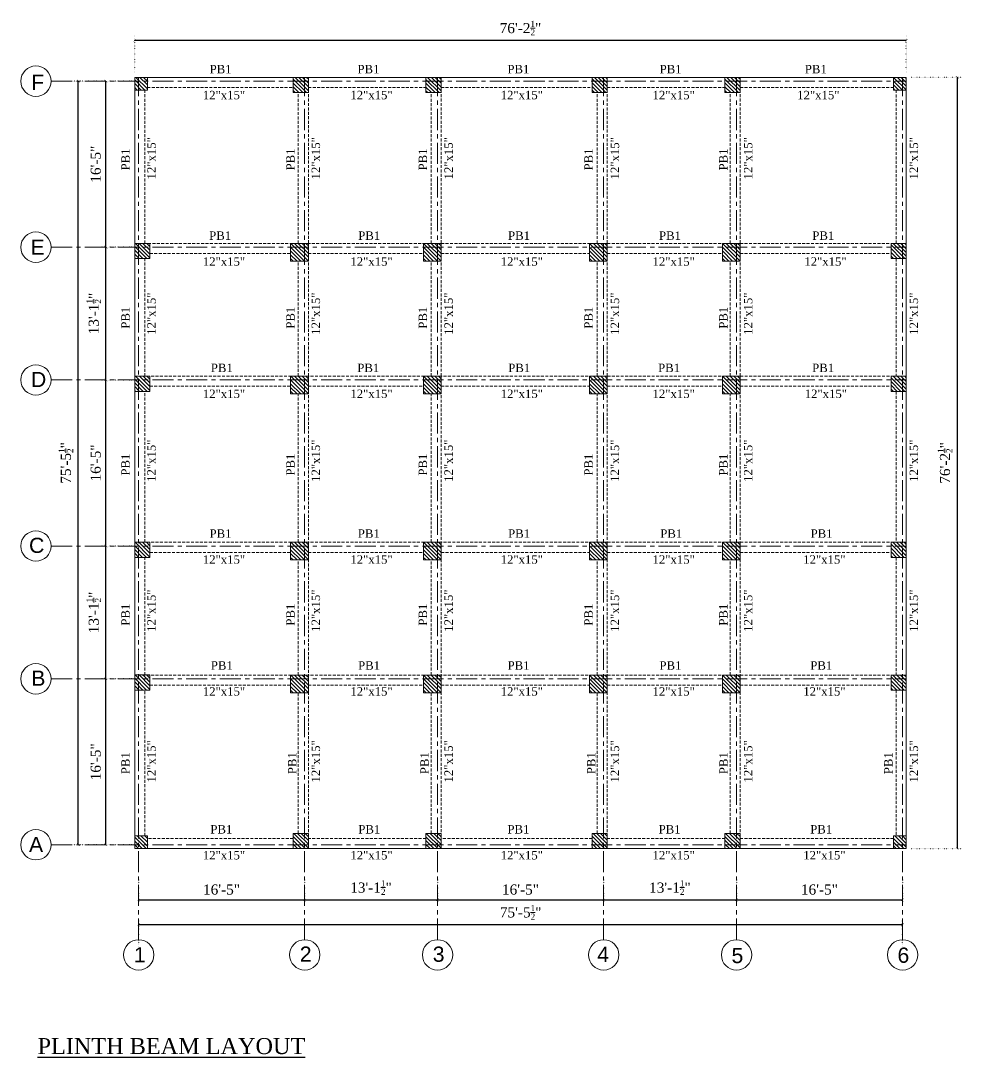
# Model space of a CAD drawing. Header units: feet. Extents: x 35006 to 48642, y 16494 to 18305.
# Drawn here: x 44229 to 45345, y 16733 to 17963 of the extents above; entities that cross this region are included whole.
import ezdxf

# ---------------------------------------------------------------- set-up
doc = ezdxf.new("R2010")
doc.units = ezdxf.units.FT
for name, pattern in [('CENTER', [2, 1.25, -0.25, 0.25, -0.25]), ('DOT2', [0.125, 0, -0.125]), ('HIDDEN', [0.375, 0.25, -0.125])]:
    doc.linetypes.add(name, pattern=pattern)
for name, color, linetype in [('0_TEXT', 1, 'Continuous'), ('DIM', 1, 'Continuous'), ('ST DIM', 11, 'Continuous'), ('ST TEX', 3, 'Continuous')]:
    doc.layers.add(name, color=color, linetype=linetype)
for name, color, linetype, lineweight in [('Column', 1, 'Continuous', 15), ('Hatch', 9, 'Continuous', 9), ('ST Beam', 7, 'Continuous', 20), ('ST GRIDS', 6, 'CENTER', 9)]:
    doc.layers.add(name, color=color, linetype=linetype, lineweight=lineweight)
doc.styles.add('RomanS', font='times.ttf')
doc.styles.get("Standard").update_dxf_attribs({"font": 'arial.ttf'})
doc.dimstyles.new('1-1', dxfattribs={"dimtxt": 9, "dimasz": 5, "dimexe": 6, "dimexo": 6, "dimgap": 3, "dimtad": 1, "dimdec": 1, "dimzin": 0, "dimdsep": 46, "dimlunit": 4, "dimtxsty": 'RomanS', "dimblk": 'ARCHTICK', "dimcen": 0.09, "dimclrd": 256, "dimclre": 256, "dimclrt": 3, "dimadec": 0, "dimazin": 0, "dimtfac": 0.6, "dimtdec": 1, "dimtix": 1, "dimtofl": 0, "dimtmove": 1, "dimatfit": 0, "dimfxl": 1, "dimtolj": 1, "dimtzin": 0, "dimarcsym": 0})
pattern_1 = [(315, (4547.7634, -47.3546), (2.24506403, 2.24506403), [])]
pattern_2 = [(315, (4538.7634, -38.3546), (2.24506403, 2.24506403), [])]
pattern_3 = [(315, (4538.7634, -47.3546), (2.24506403, 2.24506403), [])]

# ---------------------------------------------------------------- blocks, each defined once
blk = doc.blocks.new('_ArchTick')
at = {"color": 0, "const_width": 0.15}
blk.add_lwpolyline([(-0.5, -0.5), (0.5, 0.5)], dxfattribs=at)
blk = doc.blocks.new('*D123')
at = {"layer": 'Defpoints', "color": 0, "ltscale": 10, "transparency": 16777216}
for p in [(44330.5, 17890.9), (44369.7, 17890.9), (44369.7, 17694)]:
    blk.add_point(p, dxfattribs=at)
at = {"layer": 'ST DIM', "linetype": 'DOT2', "lineweight": -2, "ltscale": 10, "transparency": 16777216}
for p, q in [((44363.7, 17890.9), (44324.5, 17890.9)), ((44363.7, 17694), (44324.5, 17694))]:
    blk.add_line(p, q, dxfattribs=at)
at = {"layer": 'ST DIM', "lineweight": -2, "ltscale": 10, "transparency": 16777216}
blk.add_line((44330.5, 17694), (44330.5, 17890.9), dxfattribs=at)
at = {"layer": 'ST DIM', "lineweight": -2, "ltscale": 10, "transparency": 16777216, "xscale": 3, "yscale": 3, "zscale": 3}
for p, rotation in [((44330.5, 17890.9), 90), ((44330.5, 17694), 270)]:
    blk.add_blockref('_ArchTick', p, dxfattribs=dict(at, rotation=rotation))
at = {"layer": 'ST DIM', "color": 3, "lineweight": 13, "ltscale": 10, "transparency": 16777216, "insert": (44318.4, 17792.4), "char_height": 12, "attachment_point": 5, "rotation": 90, "style": 'RomanS'}
blk.add_mtext('\\A1;16\'-5"', dxfattribs=at)
blk = doc.blocks.new('*D124')
at = {"layer": 'Defpoints', "color": 0, "ltscale": 10, "transparency": 16777216}
for p in [(44330.5, 17694), (44369.7, 17694), (44369.7, 17536.5)]:
    blk.add_point(p, dxfattribs=at)
at = {"layer": 'ST DIM', "linetype": 'DOT2', "lineweight": -2, "ltscale": 10, "transparency": 16777216}
for p, q in [((44363.7, 17694), (44324.5, 17694)), ((44363.7, 17536.5), (44324.5, 17536.5))]:
    blk.add_line(p, q, dxfattribs=at)
at = {"layer": 'ST DIM', "lineweight": -2, "ltscale": 10, "transparency": 16777216}
blk.add_line((44330.5, 17536.5), (44330.5, 17694), dxfattribs=at)
at = {"layer": 'ST DIM', "lineweight": -2, "ltscale": 10, "transparency": 16777216, "xscale": 3, "yscale": 3, "zscale": 3}
for p, rotation in [((44330.5, 17694), 90), ((44330.5, 17536.5), 270)]:
    blk.add_blockref('_ArchTick', p, dxfattribs=dict(at, rotation=rotation))
at = {"layer": 'ST DIM', "color": 3, "lineweight": 13, "ltscale": 10, "transparency": 16777216, "insert": (44316, 17615.3), "char_height": 12, "attachment_point": 5, "rotation": 90, "style": 'RomanS'}
blk.add_mtext('\\A1;13\'-1{\\H0.6x;\\S1/2;}"', dxfattribs=at)
blk = doc.blocks.new('*D125')
at = {"layer": 'Defpoints', "color": 0, "ltscale": 10, "transparency": 16777216}
for p in [(44330.5, 17536.5), (44369.7, 17536.5), (44369.7, 17339.7)]:
    blk.add_point(p, dxfattribs=at)
at = {"layer": 'ST DIM', "linetype": 'DOT2', "lineweight": -2, "ltscale": 10, "transparency": 16777216}
for p, q in [((44363.7, 17536.5), (44324.5, 17536.5)), ((44363.7, 17339.7), (44324.5, 17339.7))]:
    blk.add_line(p, q, dxfattribs=at)
at = {"layer": 'ST DIM', "lineweight": -2, "ltscale": 10, "transparency": 16777216}
blk.add_line((44330.5, 17339.7), (44330.5, 17536.5), dxfattribs=at)
at = {"layer": 'ST DIM', "lineweight": -2, "ltscale": 10, "transparency": 16777216, "xscale": 3, "yscale": 3, "zscale": 3}
for p, rotation in [((44330.5, 17536.5), 90), ((44330.5, 17339.7), 270)]:
    blk.add_blockref('_ArchTick', p, dxfattribs=dict(at, rotation=rotation))
at = {"layer": 'ST DIM', "color": 3, "lineweight": 13, "ltscale": 10, "transparency": 16777216, "insert": (44318.4, 17438.1), "char_height": 12, "attachment_point": 5, "rotation": 90, "style": 'RomanS'}
blk.add_mtext('\\A1;16\'-5"', dxfattribs=at)
blk = doc.blocks.new('*D126')
at = {"layer": 'Defpoints', "color": 0, "ltscale": 10, "transparency": 16777216}
for p in [(44330.5, 17339.7), (44369.7, 17339.7), (44369.7, 17182.2)]:
    blk.add_point(p, dxfattribs=at)
at = {"layer": 'ST DIM', "linetype": 'DOT2', "lineweight": -2, "ltscale": 10, "transparency": 16777216}
for p, q in [((44363.7, 17339.7), (44324.5, 17339.7)), ((44363.7, 17182.2), (44324.5, 17182.2))]:
    blk.add_line(p, q, dxfattribs=at)
at = {"layer": 'ST DIM', "lineweight": -2, "ltscale": 10, "transparency": 16777216}
blk.add_line((44330.5, 17182.2), (44330.5, 17339.7), dxfattribs=at)
at = {"layer": 'ST DIM', "lineweight": -2, "ltscale": 10, "transparency": 16777216, "xscale": 3, "yscale": 3, "zscale": 3}
for p, rotation in [((44330.5, 17339.7), 90), ((44330.5, 17182.2), 270)]:
    blk.add_blockref('_ArchTick', p, dxfattribs=dict(at, rotation=rotation))
at = {"layer": 'ST DIM', "color": 3, "lineweight": 13, "ltscale": 10, "transparency": 16777216, "insert": (44316, 17260.9), "char_height": 12, "attachment_point": 5, "rotation": 90, "style": 'RomanS'}
blk.add_mtext('\\A1;13\'-1{\\H0.6x;\\S1/2;}"', dxfattribs=at)
blk = doc.blocks.new('*D127')
at = {"layer": 'Defpoints', "color": 0, "ltscale": 10, "transparency": 16777216}
for p in [(44330.5, 17182.2), (44369.7, 17182.2), (44369.7, 16985.5)]:
    blk.add_point(p, dxfattribs=at)
at = {"layer": 'ST DIM', "linetype": 'DOT2', "lineweight": -2, "ltscale": 10, "transparency": 16777216}
for p, q in [((44363.7, 17182.2), (44324.5, 17182.2)), ((44363.7, 16985.5), (44324.5, 16985.5))]:
    blk.add_line(p, q, dxfattribs=at)
at = {"layer": 'ST DIM', "lineweight": -2, "ltscale": 10, "transparency": 16777216}
blk.add_line((44330.5, 16985.5), (44330.5, 17182.2), dxfattribs=at)
at = {"layer": 'ST DIM', "lineweight": -2, "ltscale": 10, "transparency": 16777216, "xscale": 3, "yscale": 3, "zscale": 3}
for p, rotation in [((44330.5, 17182.2), 90), ((44330.5, 16985.5), 270)]:
    blk.add_blockref('_ArchTick', p, dxfattribs=dict(at, rotation=rotation))
at = {"layer": 'ST DIM', "color": 3, "lineweight": 13, "ltscale": 10, "transparency": 16777216, "insert": (44318.4, 17083.8), "char_height": 12, "attachment_point": 5, "rotation": 90, "style": 'RomanS'}
blk.add_mtext('\\A1;16\'-5"', dxfattribs=at)
blk = doc.blocks.new('*D128')
at = {"layer": 'Defpoints', "color": 0, "ltscale": 10, "transparency": 16777216}
for p in [(44369.1, 16949.7), (44565.9, 16949.7), (44565.9, 16920.2)]:
    blk.add_point(p, dxfattribs=at)
at = {"layer": 'ST DIM', "linetype": 'DOT2', "lineweight": -2, "ltscale": 10, "transparency": 16777216}
for p, q in [((44369.1, 16943.7), (44369.1, 16914.2)), ((44565.9, 16943.7), (44565.9, 16914.2))]:
    blk.add_line(p, q, dxfattribs=at)
at = {"layer": 'ST DIM', "lineweight": -2, "ltscale": 10, "transparency": 16777216}
blk.add_line((44369.1, 16920.2), (44565.9, 16920.2), dxfattribs=at)
at = {"layer": 'ST DIM', "lineweight": -2, "ltscale": 10, "transparency": 16777216, "xscale": 3, "yscale": 3, "zscale": 3, "rotation": 180}
blk.add_blockref('_ArchTick', (44369.1, 16920.2), dxfattribs=at)
at = {"layer": 'ST DIM', "lineweight": -2, "ltscale": 10, "transparency": 16777216, "xscale": 3, "yscale": 3, "zscale": 3}
blk.add_blockref('_ArchTick', (44565.9, 16920.2), dxfattribs=at)
at = {"layer": 'ST DIM', "color": 3, "lineweight": 13, "ltscale": 10, "transparency": 16777216, "insert": (44467.5, 16932.3), "char_height": 12, "attachment_point": 5, "style": 'RomanS'}
blk.add_mtext('\\A1;16\'-5"', dxfattribs=at)
blk = doc.blocks.new('*D129')
at = {"layer": 'Defpoints', "color": 0, "ltscale": 10, "transparency": 16777216}
for p in [(44565.9, 16949.7), (44723.3, 16949.7), (44723.3, 16920.2)]:
    blk.add_point(p, dxfattribs=at)
at = {"layer": 'ST DIM', "linetype": 'DOT2', "lineweight": -2, "ltscale": 10, "transparency": 16777216}
for p, q in [((44565.9, 16943.7), (44565.9, 16914.2)), ((44723.3, 16943.7), (44723.3, 16914.2))]:
    blk.add_line(p, q, dxfattribs=at)
at = {"layer": 'ST DIM', "lineweight": -2, "ltscale": 10, "transparency": 16777216}
blk.add_line((44565.9, 16920.2), (44723.3, 16920.2), dxfattribs=at)
at = {"layer": 'ST DIM', "lineweight": -2, "ltscale": 10, "transparency": 16777216, "xscale": 3, "yscale": 3, "zscale": 3, "rotation": 180}
blk.add_blockref('_ArchTick', (44565.9, 16920.2), dxfattribs=at)
at = {"layer": 'ST DIM', "lineweight": -2, "ltscale": 10, "transparency": 16777216, "xscale": 3, "yscale": 3, "zscale": 3}
blk.add_blockref('_ArchTick', (44723.3, 16920.2), dxfattribs=at)
at = {"layer": 'ST DIM', "color": 3, "lineweight": 13, "ltscale": 10, "transparency": 16777216, "insert": (44644.6, 16934.7), "char_height": 12, "attachment_point": 5, "style": 'RomanS'}
blk.add_mtext('\\A1;13\'-1{\\H0.6x;\\S1/2;}"', dxfattribs=at)
blk = doc.blocks.new('*D130')
at = {"layer": 'Defpoints', "color": 0, "ltscale": 10, "transparency": 16777216}
for p in [(44723.3, 16949.7), (44920.2, 16949.7), (44920.2, 16920.2)]:
    blk.add_point(p, dxfattribs=at)
at = {"layer": 'ST DIM', "linetype": 'DOT2', "lineweight": -2, "ltscale": 10, "transparency": 16777216}
for p, q in [((44723.3, 16943.7), (44723.3, 16914.2)), ((44920.2, 16943.7), (44920.2, 16914.2))]:
    blk.add_line(p, q, dxfattribs=at)
at = {"layer": 'ST DIM', "lineweight": -2, "ltscale": 10, "transparency": 16777216}
blk.add_line((44723.3, 16920.2), (44920.2, 16920.2), dxfattribs=at)
at = {"layer": 'ST DIM', "lineweight": -2, "ltscale": 10, "transparency": 16777216, "xscale": 3, "yscale": 3, "zscale": 3, "rotation": 180}
blk.add_blockref('_ArchTick', (44723.3, 16920.2), dxfattribs=at)
at = {"layer": 'ST DIM', "lineweight": -2, "ltscale": 10, "transparency": 16777216, "xscale": 3, "yscale": 3, "zscale": 3}
blk.add_blockref('_ArchTick', (44920.2, 16920.2), dxfattribs=at)
at = {"layer": 'ST DIM', "color": 3, "lineweight": 13, "ltscale": 10, "transparency": 16777216, "insert": (44821.8, 16932.3), "char_height": 12, "attachment_point": 5, "style": 'RomanS'}
blk.add_mtext('\\A1;16\'-5"', dxfattribs=at)
blk = doc.blocks.new('*D131')
at = {"layer": 'Defpoints', "color": 0, "ltscale": 10, "transparency": 16777216}
for p in [(44920.2, 16949.7), (45077.7, 16949.7), (45077.7, 16920.2)]:
    blk.add_point(p, dxfattribs=at)
at = {"layer": 'ST DIM', "linetype": 'DOT2', "lineweight": -2, "ltscale": 10, "transparency": 16777216}
for p, q in [((44920.2, 16943.7), (44920.2, 16914.2)), ((45077.7, 16943.7), (45077.7, 16914.2))]:
    blk.add_line(p, q, dxfattribs=at)
at = {"layer": 'ST DIM', "lineweight": -2, "ltscale": 10, "transparency": 16777216}
blk.add_line((44920.2, 16920.2), (45077.7, 16920.2), dxfattribs=at)
at = {"layer": 'ST DIM', "lineweight": -2, "ltscale": 10, "transparency": 16777216, "xscale": 3, "yscale": 3, "zscale": 3, "rotation": 180}
blk.add_blockref('_ArchTick', (44920.2, 16920.2), dxfattribs=at)
at = {"layer": 'ST DIM', "lineweight": -2, "ltscale": 10, "transparency": 16777216, "xscale": 3, "yscale": 3, "zscale": 3}
blk.add_blockref('_ArchTick', (45077.7, 16920.2), dxfattribs=at)
at = {"layer": 'ST DIM', "color": 3, "lineweight": 13, "ltscale": 10, "transparency": 16777216, "insert": (44998.9, 16934.7), "char_height": 12, "attachment_point": 5, "style": 'RomanS'}
blk.add_mtext('\\A1;13\'-1{\\H0.6x;\\S1/2;}"', dxfattribs=at)
blk = doc.blocks.new('*D132')
at = {"layer": 'Defpoints', "color": 0, "ltscale": 10, "transparency": 16777216}
for p in [(45077.7, 16949.7), (45274.5, 16949.7), (45274.5, 16920.2)]:
    blk.add_point(p, dxfattribs=at)
at = {"layer": 'ST DIM', "linetype": 'DOT2', "lineweight": -2, "ltscale": 10, "transparency": 16777216}
for p, q in [((45077.7, 16943.7), (45077.7, 16914.2)), ((45274.5, 16943.7), (45274.5, 16914.2))]:
    blk.add_line(p, q, dxfattribs=at)
at = {"layer": 'ST DIM', "lineweight": -2, "ltscale": 10, "transparency": 16777216}
blk.add_line((45077.7, 16920.2), (45274.5, 16920.2), dxfattribs=at)
at = {"layer": 'ST DIM', "lineweight": -2, "ltscale": 10, "transparency": 16777216, "xscale": 3, "yscale": 3, "zscale": 3, "rotation": 180}
blk.add_blockref('_ArchTick', (45077.7, 16920.2), dxfattribs=at)
at = {"layer": 'ST DIM', "lineweight": -2, "ltscale": 10, "transparency": 16777216, "xscale": 3, "yscale": 3, "zscale": 3}
blk.add_blockref('_ArchTick', (45274.5, 16920.2), dxfattribs=at)
at = {"layer": 'ST DIM', "color": 3, "lineweight": 13, "ltscale": 10, "transparency": 16777216, "insert": (45176.1, 16932.3), "char_height": 12, "attachment_point": 5, "style": 'RomanS'}
blk.add_mtext('\\A1;16\'-5"', dxfattribs=at)
blk = doc.blocks.new('*D147')
at = {"layer": 'Defpoints', "color": 0, "ltscale": 10, "transparency": 16777216}
for p in [(45279, 17939.3), (44364.6, 17895.4), (45279, 17895.4)]:
    blk.add_point(p, dxfattribs=at)
at = {"layer": 'ST DIM', "linetype": 'DOT2', "lineweight": -2, "ltscale": 10, "transparency": 16777216}
for p, q in [((44364.6, 17901.4), (44364.6, 17945.3)), ((45279, 17901.4), (45279, 17945.3))]:
    blk.add_line(p, q, dxfattribs=at)
at = {"layer": 'ST DIM', "lineweight": -2, "ltscale": 10, "transparency": 16777216}
blk.add_line((44364.6, 17939.3), (45279, 17939.3), dxfattribs=at)
at = {"layer": 'ST DIM', "lineweight": -2, "ltscale": 10, "transparency": 16777216, "xscale": 3, "yscale": 3, "zscale": 3, "rotation": 180}
blk.add_blockref('_ArchTick', (44364.6, 17939.3), dxfattribs=at)
at = {"layer": 'ST DIM', "lineweight": -2, "ltscale": 10, "transparency": 16777216, "xscale": 3, "yscale": 3, "zscale": 3}
blk.add_blockref('_ArchTick', (45279, 17939.3), dxfattribs=at)
at = {"layer": 'ST DIM', "color": 3, "lineweight": 13, "ltscale": 10, "transparency": 16777216, "insert": (44821.8, 17953.8), "char_height": 12, "attachment_point": 5, "style": 'RomanS'}
blk.add_mtext('\\A1;76\'-2{\\H0.6x;\\S1/2;}"', dxfattribs=at)
blk = doc.blocks.new('*D148')
at = {"layer": 'Defpoints', "color": 0, "ltscale": 10, "transparency": 16777216}
for p in [(45279, 17895.4), (45279, 16981), (45339.4, 16981)]:
    blk.add_point(p, dxfattribs=at)
at = {"layer": 'ST DIM', "linetype": 'DOT2', "lineweight": -2, "ltscale": 10, "transparency": 16777216}
for p, q in [((45285, 17895.4), (45345.4, 17895.4)), ((45285, 16981), (45345.4, 16981))]:
    blk.add_line(p, q, dxfattribs=at)
at = {"layer": 'ST DIM', "lineweight": -2, "ltscale": 10, "transparency": 16777216}
blk.add_line((45339.4, 17895.4), (45339.4, 16981), dxfattribs=at)
at = {"layer": 'ST DIM', "lineweight": -2, "ltscale": 10, "transparency": 16777216, "xscale": 3, "yscale": 3, "zscale": 3}
for p, rotation in [((45339.4, 17895.4), 90), ((45339.4, 16981), 270)]:
    blk.add_blockref('_ArchTick', p, dxfattribs=dict(at, rotation=rotation))
at = {"layer": 'ST DIM', "color": 3, "lineweight": 13, "ltscale": 10, "transparency": 16777216, "insert": (45324.9, 17438.2), "char_height": 12, "attachment_point": 5, "rotation": 90, "style": 'RomanS'}
blk.add_mtext('\\A1;76\'-2{\\H0.6x;\\S1/2;}"', dxfattribs=at)
blk = doc.blocks.new('*D133')
at = {"layer": 'Defpoints', "color": 0, "ltscale": 10, "transparency": 16777216}
for p in [(45274.7, 16890.8), (44369.3, 16859.3), (45274.7, 16859.3)]:
    blk.add_point(p, dxfattribs=at)
at = {"layer": 'ST DIM', "linetype": 'DOT2', "lineweight": -2, "ltscale": 10, "transparency": 16777216}
for p, q in [((44369.3, 16865.3), (44369.3, 16896.8)), ((45274.7, 16865.3), (45274.7, 16896.8))]:
    blk.add_line(p, q, dxfattribs=at)
at = {"layer": 'ST DIM', "lineweight": -2, "ltscale": 10, "transparency": 16777216}
blk.add_line((44369.3, 16890.8), (45274.7, 16890.8), dxfattribs=at)
at = {"layer": 'ST DIM', "lineweight": -2, "ltscale": 10, "transparency": 16777216, "xscale": 3, "yscale": 3, "zscale": 3, "rotation": 180}
blk.add_blockref('_ArchTick', (44369.3, 16890.8), dxfattribs=at)
at = {"layer": 'ST DIM', "lineweight": -2, "ltscale": 10, "transparency": 16777216, "xscale": 3, "yscale": 3, "zscale": 3}
blk.add_blockref('_ArchTick', (45274.7, 16890.8), dxfattribs=at)
at = {"layer": 'ST DIM', "color": 3, "lineweight": 13, "ltscale": 10, "transparency": 16777216, "insert": (44822, 16905.3), "char_height": 12, "attachment_point": 5, "style": 'RomanS'}
blk.add_mtext('\\A1;75\'-5{\\H0.6x;\\S1/2;}"', dxfattribs=at)
blk = doc.blocks.new('*D134')
at = {"layer": 'Defpoints', "color": 0, "ltscale": 10, "transparency": 16777216}
for p in [(44297.6, 17890.9), (44330.5, 17890.9), (44330.5, 16985.5)]:
    blk.add_point(p, dxfattribs=at)
at = {"layer": 'ST DIM', "linetype": 'DOT2', "lineweight": -2, "ltscale": 10, "transparency": 16777216}
for p, q in [((44324.5, 17890.9), (44291.6, 17890.9)), ((44324.5, 16985.5), (44291.6, 16985.5))]:
    blk.add_line(p, q, dxfattribs=at)
at = {"layer": 'ST DIM', "lineweight": -2, "ltscale": 10, "transparency": 16777216}
blk.add_line((44297.6, 16985.5), (44297.6, 17890.9), dxfattribs=at)
at = {"layer": 'ST DIM', "lineweight": -2, "ltscale": 10, "transparency": 16777216, "xscale": 3, "yscale": 3, "zscale": 3}
for p, rotation in [((44297.6, 17890.9), 90), ((44297.6, 16985.5), 270)]:
    blk.add_blockref('_ArchTick', p, dxfattribs=dict(at, rotation=rotation))
at = {"layer": 'ST DIM', "color": 3, "lineweight": 13, "ltscale": 10, "transparency": 16777216, "insert": (44283, 17438.2), "char_height": 12, "attachment_point": 5, "rotation": 90, "style": 'RomanS'}
blk.add_mtext('\\A1;75\'-5{\\H0.6x;\\S1/2;}"', dxfattribs=at)

msp = doc.modelspace()

# ---------------------------------------------------------------- hatches: boundary and pattern name
at = {"layer": 'Hatch', "lineweight": 9, "transparency": 33554505}
h = msp.add_hatch(dxfattribs=at)
h.set_pattern_fill('ANSI31', color=253, angle=-90)
h.set_pattern_definition(pattern_1)
h.paths.add_polyline_path([(44379.55, 17895.35), (44364.55, 17895.35), (44364.55, 17880.35), (44379.55, 17880.35)])
h = msp.add_hatch(dxfattribs=at)
h.set_pattern_fill('ANSI31', color=253, angle=-90)
h.set_pattern_definition(pattern_3)
h.paths.add_polyline_path([(44552.4, 17895.35), (44552.4, 17877.35), (44570.4, 17877.35), (44570.4, 17895.35)])
h = msp.add_hatch(dxfattribs=at)
h.set_pattern_fill('ANSI31', color=253, angle=-90)
h.set_pattern_definition(pattern_3)
h.paths.add_polyline_path([(44709.79, 17895.35), (44709.79, 17877.35), (44727.79, 17877.35), (44727.79, 17895.35)])
h = msp.add_hatch(dxfattribs=at)
h.set_pattern_fill('ANSI31', color=253, angle=-90)
h.set_pattern_definition(pattern_3)
h.paths.add_polyline_path([(44906.71, 17895.35), (44906.71, 17877.35), (44924.71, 17877.35), (44924.71, 17895.35)])
h = msp.add_hatch(dxfattribs=at)
h.set_pattern_fill('ANSI31', color=253, angle=-90)
h.set_pattern_definition(pattern_3)
h.paths.add_polyline_path([(45064.15, 17895.35), (45064.15, 17877.35), (45082.15, 17877.35), (45082.15, 17895.35)])
h = msp.add_hatch(dxfattribs=at)
h.set_pattern_fill('ANSI31', color=253, angle=-90)
h.set_pattern_definition(pattern_3)
h.paths.add_polyline_path([(45263.95, 17880.35), (45278.95, 17880.35), (45278.95, 17895.35), (45263.95, 17895.35)])
h = msp.add_hatch(dxfattribs=at)
h.set_pattern_fill('ANSI31', color=253, angle=-90)
h.set_pattern_definition(pattern_1)
h.paths.add_polyline_path([(44364.55, 17698.51), (44364.55, 17680.51), (44382.55, 17680.51), (44382.55, 17698.51)])
h = msp.add_hatch(dxfattribs=at)
h.set_pattern_fill('ANSI31', color=253, angle=-90)
h.set_pattern_definition(pattern_3)
h.paths.add_polyline_path([(44570.4, 17698.51), (44549.4, 17698.51), (44549.4, 17677.51), (44570.4, 17677.51)])
h = msp.add_hatch(dxfattribs=at)
h.set_pattern_fill('ANSI31', color=253, angle=-90)
h.set_pattern_definition([(315, (4696.1554, -47.3546), (2.24506403, 2.24506403), [])])
h.paths.add_polyline_path([(44727.79, 17698.51), (44706.79, 17698.51), (44706.79, 17677.51), (44727.79, 17677.51)])
h = msp.add_hatch(dxfattribs=at)
h.set_pattern_fill('ANSI31', color=253, angle=-90)
h.set_pattern_definition([(315, (4893.0754, -47.3546), (2.24506403, 2.24506403), [])])
h.paths.add_polyline_path([(44924.71, 17698.51), (44903.71, 17698.51), (44903.71, 17677.51), (44924.71, 17677.51)])
h = msp.add_hatch(dxfattribs=at)
h.set_pattern_fill('ANSI31', color=253, angle=-90)
h.set_pattern_definition([(315, (5050.5154, -47.3546), (2.24506403, 2.24506403), [])])
h.paths.add_polyline_path([(45082.15, 17698.51), (45061.15, 17698.51), (45061.15, 17677.51), (45082.15, 17677.51)])
h = msp.add_hatch(dxfattribs=at)
h.set_pattern_fill('ANSI31', color=253, angle=-90)
h.set_pattern_definition([(315, (4538.7634, 110.1238), (2.24506403, 2.24506403), [])])
h.paths.add_polyline_path([(45260.95, 17698.51), (45260.95, 17680.51), (45278.95, 17680.51), (45278.95, 17698.51)])
h = msp.add_hatch(dxfattribs=at)
h.set_pattern_fill('ANSI31', color=253, angle=-90)
h.set_pattern_definition(pattern_1)
h.paths.add_polyline_path([(44364.55, 17541.03), (44364.55, 17523.03), (44382.55, 17523.03), (44382.55, 17541.03)])
h = msp.add_hatch(dxfattribs=at)
h.set_pattern_fill('ANSI31', color=253, angle=-90)
h.set_pattern_definition([(315, (4538.7634, -204.833), (2.24506403, 2.24506403), [])])
h.paths.add_polyline_path([(44570.4, 17541.03), (44549.4, 17541.03), (44549.4, 17520.03), (44570.4, 17520.03)])
h = msp.add_hatch(dxfattribs=at)
h.set_pattern_fill('ANSI31', color=253, angle=-90)
h.set_pattern_definition([(315, (4696.1554, -204.833), (2.24506403, 2.24506403), [])])
h.paths.add_polyline_path([(44727.79, 17541.03), (44706.79, 17541.03), (44706.79, 17520.03), (44727.79, 17520.03)])
h = msp.add_hatch(dxfattribs=at)
h.set_pattern_fill('ANSI31', color=253, angle=-90)
h.set_pattern_definition([(315, (4893.0754, -204.833), (2.24506403, 2.24506403), [])])
h.paths.add_polyline_path([(44924.71, 17541.03), (44903.71, 17541.03), (44903.71, 17520.03), (44924.71, 17520.03)])
h = msp.add_hatch(dxfattribs=at)
h.set_pattern_fill('ANSI31', color=253, angle=-90)
h.set_pattern_definition([(315, (5050.5154, -204.833), (2.24506403, 2.24506403), [])])
h.paths.add_polyline_path([(45082.15, 17541.03), (45061.15, 17541.03), (45061.15, 17520.03), (45082.15, 17520.03)])
h = msp.add_hatch(dxfattribs=at)
h.set_pattern_fill('ANSI31', color=253, angle=-90)
h.set_pattern_definition(pattern_3)
h.paths.add_polyline_path([(45260.95, 17541.03), (45260.95, 17523.03), (45278.95, 17523.03), (45278.95, 17541.03)])
h = msp.add_hatch(dxfattribs=at)
h.set_pattern_fill('ANSI31', color=253, angle=-90)
h.set_pattern_definition(pattern_1)
h.paths.add_polyline_path([(44364.55, 17344.19), (44364.55, 17326.19), (44382.55, 17326.19), (44382.55, 17344.19)])
h = msp.add_hatch(dxfattribs=at)
h.set_pattern_fill('ANSI31', color=253, angle=-90)
h.set_pattern_definition([(315, (4538.7634, -401.681), (2.24506403, 2.24506403), [])])
h.paths.add_polyline_path([(44570.4, 17344.18), (44549.4, 17344.18), (44549.4, 17323.18), (44570.4, 17323.18)])
h = msp.add_hatch(dxfattribs=at)
h.set_pattern_fill('ANSI31', color=253, angle=-90)
h.set_pattern_definition([(315, (4696.1554, -401.681), (2.24506403, 2.24506403), [])])
h.paths.add_polyline_path([(44727.79, 17344.18), (44706.79, 17344.18), (44706.79, 17323.18), (44727.79, 17323.18)])
h = msp.add_hatch(dxfattribs=at)
h.set_pattern_fill('ANSI31', color=253, angle=-90)
h.set_pattern_definition([(315, (4893.0754, -401.681), (2.24506403, 2.24506403), [])])
h.paths.add_polyline_path([(44924.71, 17344.18), (44903.71, 17344.18), (44903.71, 17323.18), (44924.71, 17323.18)])
h = msp.add_hatch(dxfattribs=at)
h.set_pattern_fill('ANSI31', color=253, angle=-90)
h.set_pattern_definition([(315, (5050.5154, -401.681), (2.24506403, 2.24506403), [])])
h.paths.add_polyline_path([(45082.15, 17344.18), (45061.15, 17344.18), (45061.15, 17323.18), (45082.15, 17323.18)])
h = msp.add_hatch(dxfattribs=at)
h.set_pattern_fill('ANSI31', color=253, angle=-90)
h.set_pattern_definition(pattern_3)
h.paths.add_polyline_path([(45260.95, 17344.19), (45260.95, 17326.19), (45278.95, 17326.19), (45278.95, 17344.19)])
h = msp.add_hatch(dxfattribs=at)
h.set_pattern_fill('ANSI31', color=253, angle=-90)
h.set_pattern_definition(pattern_1)
h.paths.add_polyline_path([(44364.55, 17186.75), (44364.55, 17168.75), (44382.55, 17168.75), (44382.55, 17186.75)])
h = msp.add_hatch(dxfattribs=at)
h.set_pattern_fill('ANSI31', color=253, angle=-90)
h.set_pattern_definition([(315, (4538.7634, -559.1594), (2.24506403, 2.24506403), [])])
h.paths.add_polyline_path([(44570.4, 17186.7), (44549.4, 17186.7), (44549.4, 17165.7), (44570.4, 17165.7)])
h = msp.add_hatch(dxfattribs=at)
h.set_pattern_fill('ANSI31', color=253, angle=-90)
h.set_pattern_definition([(315, (4696.1554, -559.1594), (2.24506403, 2.24506403), [])])
h.paths.add_polyline_path([(44727.79, 17186.7), (44706.79, 17186.7), (44706.79, 17165.7), (44727.79, 17165.7)])
h = msp.add_hatch(dxfattribs=at)
h.set_pattern_fill('ANSI31', color=253, angle=-90)
h.set_pattern_definition([(315, (4893.0754, -559.1594), (2.24506403, 2.24506403), [])])
h.paths.add_polyline_path([(44924.71, 17186.7), (44903.71, 17186.7), (44903.71, 17165.7), (44924.71, 17165.7)])
h = msp.add_hatch(dxfattribs=at)
h.set_pattern_fill('ANSI31', color=253, angle=-90)
h.set_pattern_definition([(315, (5050.5154, -559.1594), (2.24506403, 2.24506403), [])])
h.paths.add_polyline_path([(45082.15, 17186.7), (45061.15, 17186.7), (45061.15, 17165.7), (45082.15, 17165.7)])
h = msp.add_hatch(dxfattribs=at)
h.set_pattern_fill('ANSI31', color=253, angle=-90)
h.set_pattern_definition([(315, (4538.7634, -47.4074), (2.24506403, 2.24506403), [])])
h.paths.add_polyline_path([(45260.95, 17186.7), (45260.95, 17168.7), (45278.95, 17168.7), (45278.95, 17186.7)])
h = msp.add_hatch(dxfattribs=at)
h.set_pattern_fill('ANSI31', color=253, angle=-90)
h.set_pattern_definition(pattern_2)
h.paths.add_polyline_path([(44570.4, 16980.95), (44570.4, 16998.95), (44552.4, 16998.95), (44552.4, 16980.95)])
h = msp.add_hatch(dxfattribs=at)
h.set_pattern_fill('ANSI31', color=253, angle=-90)
h.set_pattern_definition(pattern_2)
h.paths.add_polyline_path([(44727.79, 16980.95), (44727.79, 16998.95), (44709.79, 16998.95), (44709.79, 16980.95)])
h = msp.add_hatch(dxfattribs=at)
h.set_pattern_fill('ANSI31', color=253, angle=-90)
h.set_pattern_definition(pattern_2)
h.paths.add_polyline_path([(44924.71, 16980.95), (44924.71, 16998.95), (44906.71, 16998.95), (44906.71, 16980.95)])
h = msp.add_hatch(dxfattribs=at)
h.set_pattern_fill('ANSI31', color=253, angle=-90)
h.set_pattern_definition(pattern_2)
h.paths.add_polyline_path([(45082.15, 16980.95), (45082.15, 16998.95), (45064.15, 16998.95), (45064.15, 16980.95)])
h = msp.add_hatch(dxfattribs=at)
h.set_pattern_fill('ANSI31', color=253, angle=-90)
h.set_pattern_definition([(315, (4547.7634, -38.3546), (2.24506403, 2.24506403), [])])
h.paths.add_polyline_path([(44364.55, 16995.95), (44364.55, 16980.95), (44379.55, 16980.95), (44379.55, 16995.95)])
h = msp.add_hatch(dxfattribs=at)
h.set_pattern_fill('ANSI31', color=253, angle=-90)
h.set_pattern_definition(pattern_2)
h.paths.add_polyline_path([(45263.95, 16995.95), (45263.95, 16980.95), (45278.95, 16980.95), (45278.95, 16995.95)])

# ---------------------------------------------------------------- linework, layer by layer
at = {"layer": 'Column', "lineweight": 18}
for points in [[(44364.55, 17895.35), (44379.55, 17895.35), (44379.55, 17880.35), (44364.55, 17880.35)], [(44552.4, 17895.35), (44570.4, 17895.35), (44570.4, 17877.35), (44552.4, 17877.35)], [(44709.79, 17895.35), (44727.79, 17895.35), (44727.79, 17877.35), (44709.79, 17877.35)], [(44906.71, 17895.35), (44924.71, 17895.35), (44924.71, 17877.35), (44906.71, 17877.35)], [(45064.15, 17895.35), (45082.15, 17895.35), (45082.15, 17877.35), (45064.15, 17877.35)], [(45263.95, 17895.35), (45278.95, 17895.35), (45278.95, 17880.35), (45263.95, 17880.35)], [(44364.55, 17698.51), (44382.55, 17698.51), (44382.55, 17680.51), (44364.55, 17680.51)], [(44549.4, 17698.51), (44570.4, 17698.51), (44570.4, 17677.51), (44549.4, 17677.51)], [(44706.79, 17698.51), (44727.79, 17698.51), (44727.79, 17677.51), (44706.79, 17677.51)], [(44903.71, 17698.51), (44924.71, 17698.51), (44924.71, 17677.51), (44903.71, 17677.51)], [(45061.15, 17698.51), (45082.15, 17698.51), (45082.15, 17677.51), (45061.15, 17677.51)], [(45278.95, 17698.51), (45260.95, 17698.51), (45260.95, 17680.51), (45278.95, 17680.51)], [(44364.55, 17541.03), (44382.55, 17541.03), (44382.55, 17523.03), (44364.55, 17523.03)], [(44549.4, 17541.03), (44570.4, 17541.03), (44570.4, 17520.03), (44549.4, 17520.03)], [(44706.79, 17541.03), (44727.79, 17541.03), (44727.79, 17520.03), (44706.79, 17520.03)], [(44903.71, 17541.03), (44924.71, 17541.03), (44924.71, 17520.03), (44903.71, 17520.03)], [(45061.15, 17541.03), (45082.15, 17541.03), (45082.15, 17520.03), (45061.15, 17520.03)], [(45278.95, 17541.03), (45260.95, 17541.03), (45260.95, 17523.03), (45278.95, 17523.03)], [(44364.55, 17344.19), (44382.55, 17344.19), (44382.55, 17326.19), (44364.55, 17326.19)], [(44549.4, 17344.18), (44570.4, 17344.18), (44570.4, 17323.18), (44549.4, 17323.18)], [(44706.79, 17344.18), (44727.79, 17344.18), (44727.79, 17323.18), (44706.79, 17323.18)], [(44903.71, 17344.18), (44924.71, 17344.18), (44924.71, 17323.18), (44903.71, 17323.18)], [(45061.15, 17344.18), (45082.15, 17344.18), (45082.15, 17323.18), (45061.15, 17323.18)], [(45278.95, 17344.19), (45260.95, 17344.19), (45260.95, 17326.19), (45278.95, 17326.19)], [(44364.55, 17186.75), (44382.55, 17186.75), (44382.55, 17168.75), (44364.55, 17168.75)], [(44549.4, 17186.7), (44570.4, 17186.7), (44570.4, 17165.7), (44549.4, 17165.7)], [(44706.79, 17186.7), (44727.79, 17186.7), (44727.79, 17165.7), (44706.79, 17165.7)], [(44903.71, 17186.7), (44924.71, 17186.7), (44924.71, 17165.7), (44903.71, 17165.7)], [(45061.15, 17186.7), (45082.15, 17186.7), (45082.15, 17165.7), (45061.15, 17165.7)], [(45278.95, 17186.7), (45260.95, 17186.7), (45260.95, 17168.7), (45278.95, 17168.7)], [(44552.4, 16980.95), (44570.4, 16980.95), (44570.4, 16998.95), (44552.4, 16998.95)], [(44709.79, 16980.95), (44727.79, 16980.95), (44727.79, 16998.95), (44709.79, 16998.95)], [(44906.71, 16980.95), (44924.71, 16980.95), (44924.71, 16998.95), (44906.71, 16998.95)], [(45064.15, 16980.95), (45082.15, 16980.95), (45082.15, 16998.95), (45064.15, 16998.95)], [(44364.55, 16995.95), (44379.55, 16995.95), (44379.55, 16980.95), (44364.55, 16980.95)], [(45263.95, 16995.95), (45278.95, 16995.95), (45278.95, 16980.95), (45263.95, 16980.95)]]:
    msp.add_lwpolyline(points, close=True, dxfattribs=at)
at = {"layer": 'DIM', "lineweight": 13}
for centre in [(44247.5, 17890.85), (44247.5, 17694.01), (44247.5, 17536.53), (44247.5, 17339.69), (44247.5, 17182.2), (44247.5, 16985.45), (44369.3, 16854.9), (44566.14, 16854.9), (44723.54, 16854.9), (44920.46, 16854.9), (45077.9, 16854.9), (45274.7, 16854.9)]:
    msp.add_circle(centre, 18, dxfattribs=at)
at = {"layer": 'ST Beam', "linetype": 'Continuous', "lineweight": 15, "ltscale": 10}
for p, q in [((44364.55, 17895.35), (45278.95, 17895.35)), ((44364.55, 16980.95), (44364.55, 17895.35)), ((45278.95, 17895.35), (45278.95, 16980.95)), ((45278.95, 16980.95), (44364.55, 16980.95))]:
    msp.add_line(p, q, dxfattribs=at)
at = {"layer": 'ST Beam', "linetype": 'HIDDEN', "lineweight": 13, "ltscale": 14}
for p, q in [((44379.55, 17883.35), (44552.4, 17883.35)), ((44570.4, 17883.35), (44709.79, 17883.35)), ((44570.4, 16989.95), (44570.4, 17883.35)), ((44727.79, 17883.35), (44906.71, 17883.35)), ((44727.79, 16989.95), (44727.79, 17883.35)), ((44924.71, 17883.35), (45064.15, 17883.35)), ((44924.71, 16989.95), (44924.71, 17883.35)), ((45082.15, 17883.35), (45263.95, 17883.35)), ((45082.15, 16989.95), (45082.15, 17883.35)), ((44376.55, 17698.51), (44376.55, 17880.35)), ((44558.4, 17698.51), (44558.4, 17877.35)), ((44715.79, 17698.51), (44715.79, 17877.35)), ((44912.71, 17698.51), (44912.71, 17877.35)), ((45070.15, 17698.51), (45070.15, 17877.35)), ((45266.95, 17880.35), (45266.95, 17698.51)), ((44364.55, 17698.51), (44718.79, 17698.51)), ((44727.79, 17698.51), (44915.71, 17698.51)), ((44924.71, 17698.51), (45073.15, 17698.51)), ((45082.15, 17698.51), (45278.95, 17698.51)), ((44382.55, 17686.51), (44549.4, 17686.51)), ((44570.4, 17686.51), (44706.79, 17686.51)), ((44727.79, 17686.51), (44903.71, 17686.51)), ((44924.71, 17686.51), (45061.15, 17686.51)), ((45082.15, 17686.51), (45260.95, 17686.51)), ((44376.55, 17541.03), (44376.55, 17680.51)), ((44558.4, 17541.03), (44558.4, 17677.51)), ((44715.79, 17541.03), (44715.79, 17677.51)), ((44912.71, 17541.03), (44912.71, 17677.51)), ((45070.15, 17541.03), (45070.15, 17677.51)), ((45266.95, 17680.51), (45266.95, 17541.03)), ((44373.55, 17541.03), (45269.95, 17541.03)), ((44382.55, 17529.03), (44549.4, 17529.03)), ((44570.4, 17529.03), (44706.79, 17529.03)), ((44727.79, 17529.03), (44903.71, 17529.03)), ((44924.71, 17529.03), (45061.15, 17529.03)), ((45082.15, 17529.03), (45260.95, 17529.03)), ((44376.55, 17344.18), (44376.55, 17523.03)), ((44558.4, 17344.18), (44558.4, 17520.03)), ((44715.79, 17344.18), (44715.79, 17520.03)), ((44912.71, 17344.18), (44912.71, 17520.03)), ((45070.15, 17344.18), (45070.15, 17520.03)), ((45266.95, 17523.03), (45266.95, 17344.18)), ((44373.55, 17344.18), (45269.95, 17344.18)), ((44382.55, 17332.18), (44549.4, 17332.18)), ((44570.4, 17332.18), (44706.79, 17332.18)), ((44727.79, 17332.18), (44903.71, 17332.18)), ((44924.71, 17332.18), (45061.15, 17332.18)), ((45082.15, 17332.18), (45260.95, 17332.18)), ((44376.55, 17186.7), (44376.55, 17326.19)), ((44558.4, 17186.7), (44558.4, 17323.18)), ((44715.79, 17186.7), (44715.79, 17323.18)), ((44912.71, 17186.7), (44912.71, 17323.18)), ((45070.15, 17186.7), (45070.15, 17323.18)), ((45266.95, 17326.19), (45266.95, 17186.7)), ((44373.55, 17186.7), (45269.95, 17186.7)), ((44382.55, 17174.7), (44549.4, 17174.7)), ((44570.4, 17174.7), (44706.79, 17174.7)), ((44727.79, 17174.7), (44903.71, 17174.7)), ((44924.71, 17174.7), (45061.15, 17174.7)), ((45082.15, 17174.7), (45260.95, 17174.7)), ((44376.55, 16995.95), (44376.55, 17168.75)), ((44558.4, 16998.95), (44558.4, 17165.7)), ((44715.79, 16998.95), (44715.79, 17165.7)), ((44912.71, 16998.95), (44912.71, 17165.7)), ((45070.15, 16998.95), (45070.15, 17165.7)), ((45266.95, 17168.7), (45266.95, 16995.95)), ((44552.4, 16992.95), (44379.55, 16992.95)), ((44709.79, 16992.95), (44570.4, 16992.95)), ((44906.71, 16992.95), (44727.79, 16992.95)), ((45064.15, 16992.95), (44924.71, 16992.95)), ((45263.95, 16992.95), (45082.15, 16992.95))]:
    msp.add_line(p, q, dxfattribs=at)
at = {"layer": 'ST GRIDS', "color": 251, "lineweight": 13, "ltscale": 20}
for p, q in [((44369.05, 16872.9), (44369.05, 17895.35)), ((44565.9, 16872.9), (44565.9, 17895.35)), ((44723.29, 16872.9), (44723.29, 17895.35)), ((44920.21, 16872.9), (44920.21, 17895.35)), ((45077.65, 16872.9), (45077.65, 17895.35)), ((45274.45, 16872.9), (45274.45, 17895.35)), ((44265.5, 17890.85), (45278.95, 17890.85)), ((44265.5, 17694.01), (45278.95, 17694.01)), ((44265.5, 17536.53), (45278.95, 17536.53)), ((44265.5, 17339.69), (45278.95, 17339.69)), ((44265.5, 17182.2), (45278.95, 17182.2)), ((44265.5, 16985.45), (45278.95, 16985.45))]:
    msp.add_line(p, q, dxfattribs=at)

# ---------------------------------------------------------------- texts
at = {"layer": '0_TEXT', "color": 2, "char_height": 18, "attachment_point": 1}
for s, insert in [('F', (44241.94, 17898.42)), ('E', (44241.1, 17703)), ('D', (44241.58, 17546.16)), ('C', (44239.32, 17349.46)), ('B', (44242, 17192.01)), ('A', (44239.27, 16994.79)), ('1', (44363.57, 16864.03)), ('2', (44560.21, 16864.81)), ('3', (44717.78, 16864.72)), ('4', (44912.74, 16864.46)), ('5', (45071.92, 16863.15)), ('6', (45268.64, 16863.56))]:
    msp.add_mtext_dynamic_manual_height_columns(s, width=33.971, gutter_width=30, heights=[0], dxfattribs=dict(at, insert=insert))
at = {"layer": 'ST TEX', "color": 3, "lineweight": -3, "style": 'RomanS'}
msp.add_text('%%UPLINTH BEAM LAYOUT', height=19.0008, dxfattribs=at).set_placement((44249.45, 16737.29))
at = {"layer": 'ST TEX', "char_height": 10, "attachment_point": 1, "style": 'RomanS'}
for s, insert in [('PB1', (44453.36, 17910.11)), ('PB1', (44628.6, 17910.11)), ('PB1', (44806.29, 17910.11)), ('PB1', (44986.72, 17910.11)), ('PB1', (45158.82, 17910.11)), ('12"x15"', (44445.32, 17879.39)), ('12"x15"', (44620.18, 17879.39)), ('12"x15"', (44798.32, 17879.39)), ('12"x15"', (44978.32, 17879.39)), ('12"x15"', (45149.8, 17879.39)), ('PB1', (44452.83, 17712.7)), ('PB1', (44629.49, 17712.7)), ('PB1', (44807.06, 17712.7)), ('PB1', (44985.97, 17712.7)), ('PB1', (45167.69, 17712.7)), ('12"x15"', (44445.32, 17681.98)), ('12"x15"', (44620.18, 17681.98)), ('12"x15"', (44798.32, 17681.98)), ('12"x15"', (44978.32, 17681.98)), ('12"x15"', (45158.23, 17681.98)), ('PB1', (44454.79, 17555.88)), ('PB1', (44628.4, 17555.88)), ('PB1', (44807.3, 17555.88)), ('PB1', (44984.9, 17555.88)), ('PB1', (45167.5, 17555.88)), ('12"x15"', (44445.32, 17525.16)), ('12"x15"', (44620.18, 17525.16)), ('12"x15"', (44798.32, 17525.16)), ('12"x15"', (44978.32, 17525.16)), ('12"x15"', (45158.69, 17525.16)), ('PB1', (44453.26, 17359.42)), ('PB1', (44629.01, 17359.42)), ('PB1', (44807.12, 17359.42)), ('PB1', (44987.47, 17359.42)), ('PB1', (45165.65, 17359.42)), ('12"x15"', (44445.32, 17328.7)), ('12"x15"', (44620.18, 17328.7)), ('12"x15"', (44798.32, 17328.7)), ('12"x15"', (44978.32, 17328.7)), ('12"x15"', (45156.93, 17328.7)), ('PB1', (44454.82, 17203.03)), ('PB1', (44629.3, 17203.03)), ('PB1', (44806.5, 17203.03)), ('PB1', (44986.51, 17203.03)), ('PB1', (45165.28, 17203.03)), ('12"x15"', (44445.32, 17172.31)), ('12"x15"', (44620.18, 17172.31)), ('12"x15"', (44798.32, 17172.31)), ('12"x15"', (44978.32, 17172.31)), ('12"x15"', (45156.96, 17172.31)), ('PB1', (44454.26, 17008.79)), ('PB1', (44629.61, 17008.79)), ('PB1', (44806.32, 17008.79)), ('PB1', (44985.53, 17008.79)), ('PB1', (45165.19, 17008.79)), ('12"x15"', (44445.32, 16978.07)), ('12"x15"', (44620.18, 16978.07)), ('12"x15"', (44798.32, 16978.07)), ('12"x15"', (44978.32, 16978.07)), ('12"x15"', (45156.97, 16978.07))]:
    msp.add_mtext_dynamic_manual_height_columns(s, width=36.7973, gutter_width=12.5, heights=[0], dxfattribs=dict(at, insert=insert))
at = {"layer": 'ST TEX', "char_height": 10, "attachment_point": 1, "rotation": 90, "style": 'RomanS'}
for s, insert in [('12"x15"', (44379.39, 17774.37)), ('12"x15"', (44574.25, 17774.37)), ('12"x15"', (44731.65, 17774.37)), ('12"x15"', (44928.71, 17774.37)), ('12"x15"', (45086.64, 17774.37)), ('12"x15"', (45283.03, 17774.37)), ('PB1', (44348.67, 17785.01)), ('PB1', (44544.17, 17785.01)), ('PB1', (44701.06, 17785.01)), ('PB1', (44897.46, 17785.01)), ('PB1', (45057.22, 17785.01)), ('12"x15"', (44379.39, 17590.13)), ('12"x15"', (44574.25, 17590.13)), ('12"x15"', (44731.65, 17590.13)), ('12"x15"', (44928.71, 17590.13)), ('12"x15"', (45086.64, 17590.13)), ('12"x15"', (45283.03, 17590.13)), ('PB1', (44348.67, 17597.37)), ('PB1', (44544.17, 17597.37)), ('PB1', (44701.06, 17597.37)), ('PB1', (44897.46, 17597.37)), ('PB1', (45057.22, 17597.37)), ('12"x15"', (44379.39, 17415.75)), ('12"x15"', (44574.25, 17415.75)), ('12"x15"', (44731.65, 17415.75)), ('12"x15"', (44928.71, 17415.75)), ('12"x15"', (45086.64, 17415.75)), ('12"x15"', (45283.03, 17415.75)), ('PB1', (44348.67, 17423.2)), ('PB1', (44544.17, 17423.2)), ('PB1', (44701.06, 17423.2)), ('PB1', (44897.46, 17423.2)), ('PB1', (45057.22, 17423.2)), ('12"x15"', (44379.39, 17238)), ('12"x15"', (44574.25, 17238)), ('12"x15"', (44731.65, 17238)), ('12"x15"', (44928.71, 17238)), ('12"x15"', (45086.64, 17238)), ('12"x15"', (45283.03, 17238)), ('PB1', (44348.67, 17245.27)), ('PB1', (44544.17, 17245.27)), ('PB1', (44701.06, 17245.27)), ('PB1', (44897.46, 17245.27)), ('PB1', (45057.22, 17245.27)), ('12"x15"', (44379.39, 17059.27)), ('12"x15"', (44574.25, 17059.27)), ('12"x15"', (44731.65, 17059.27)), ('12"x15"', (44928.71, 17059.27)), ('12"x15"', (45086.64, 17059.27)), ('12"x15"', (45283.03, 17059.27)), ('PB1', (44348.67, 17069.14)), ('PB1', (44546.27, 17069.14)), ('PB1', (44703.17, 17069.14)), ('PB1', (44900.62, 17069.14)), ('PB1', (45057.52, 17069.14)), ('PB1', (45252.79, 17069.14))]:
    msp.add_mtext_dynamic_manual_height_columns(s, width=36.7973, gutter_width=12.5, heights=[0], dxfattribs=dict(at, insert=insert))

# ---------------------------------------------------------------- dimensions: what is measured, and where the dimension line sits
at = {"layer": 'ST DIM', "lineweight": 13, "ltscale": 10}
for base, p1, p2, picture, middle in [((45278.95, 17939.31), (44364.55, 17895.35), (45278.95, 17895.35), '*D147', (44821.75, 17953.81)), ((44565.8984, 16920.1766), (44369.0504, 16949.7328), (44565.8984, 16949.7328), '*D128', (44467.4744, 16932.2804)), ((44723.29, 16920.18), (44565.9, 16949.73), (44723.29, 16949.73), '*D129', (44644.59, 16934.66)), ((44920.21, 16920.18), (44723.29, 16949.73), (44920.21, 16949.73), '*D130', (44821.75, 16932.28)), ((45077.65, 16920.18), (44920.21, 16949.73), (45077.65, 16949.73), '*D131', (44998.93, 16934.66)), ((45274.45, 16920.18), (45077.65, 16949.73), (45274.45, 16949.73), '*D132', (45176.05, 16932.28)), ((45274.7, 16890.84), (44369.3, 16859.26), (45274.7, 16859.26), '*D133', (44822, 16905.35))]:
    dim = msp.add_linear_dim(base=base, p1=p1, p2=p2, dimstyle='1-1', override={"dimtxt": 12, "dimasz": 3, "dimgap": 6, "dimpost": '\\X'}, dxfattribs=at)
    dim.commit()
    dim.dimension.update_dxf_attribs({"geometry": picture, "text_midpoint": middle})
for base, p1, p2, picture, middle in [((45339.4, 16980.95), (45278.95, 17895.35), (45278.95, 16980.95), '*D148', (45324.9, 17438.15)), ((44297.55, 17890.85), (44330.54, 16985.45), (44330.54, 17890.85), '*D134', (44283.05, 17438.15)), ((44330.54, 17890.85), (44369.71, 17694.01), (44369.71, 17890.85), '*D123', (44318.43, 17792.43)), ((44330.54, 17694.01), (44369.71, 17536.53), (44369.71, 17694.01), '*D124', (44316.05, 17615.27)), ((44330.5373, 17536.5275), (44369.7099, 17339.6795), (44369.7099, 17536.5275), '*D125', (44318.4335, 17438.1035)), ((44330.54, 17339.68), (44369.71, 17182.2), (44369.71, 17339.68), '*D126', (44316.05, 17260.94))]:
    dim = msp.add_linear_dim(base=base, p1=p1, p2=p2, angle=90, dimstyle='1-1', override={"dimtxt": 12, "dimasz": 3, "dimgap": 6, "dimpost": '\\X'}, dxfattribs=at)
    dim.commit()
    dim.dimension.update_dxf_attribs({"geometry": picture, "text_midpoint": middle})
dim = msp.add_linear_dim(base=(44330.54, 17182.2), p1=(44369.71, 16985.45), p2=(44369.71, 17182.2), angle=90, text='16\'-5"', dimstyle='1-1', override={"dimtxt": 12, "dimasz": 3, "dimgap": 6, "dimpost": '\\X'}, dxfattribs=at)
dim.commit()
dim.dimension.update_dxf_attribs({"geometry": '*D127', "text_midpoint": (44318.43, 17083.83)})

doc.saveas('drawing.dxf')
